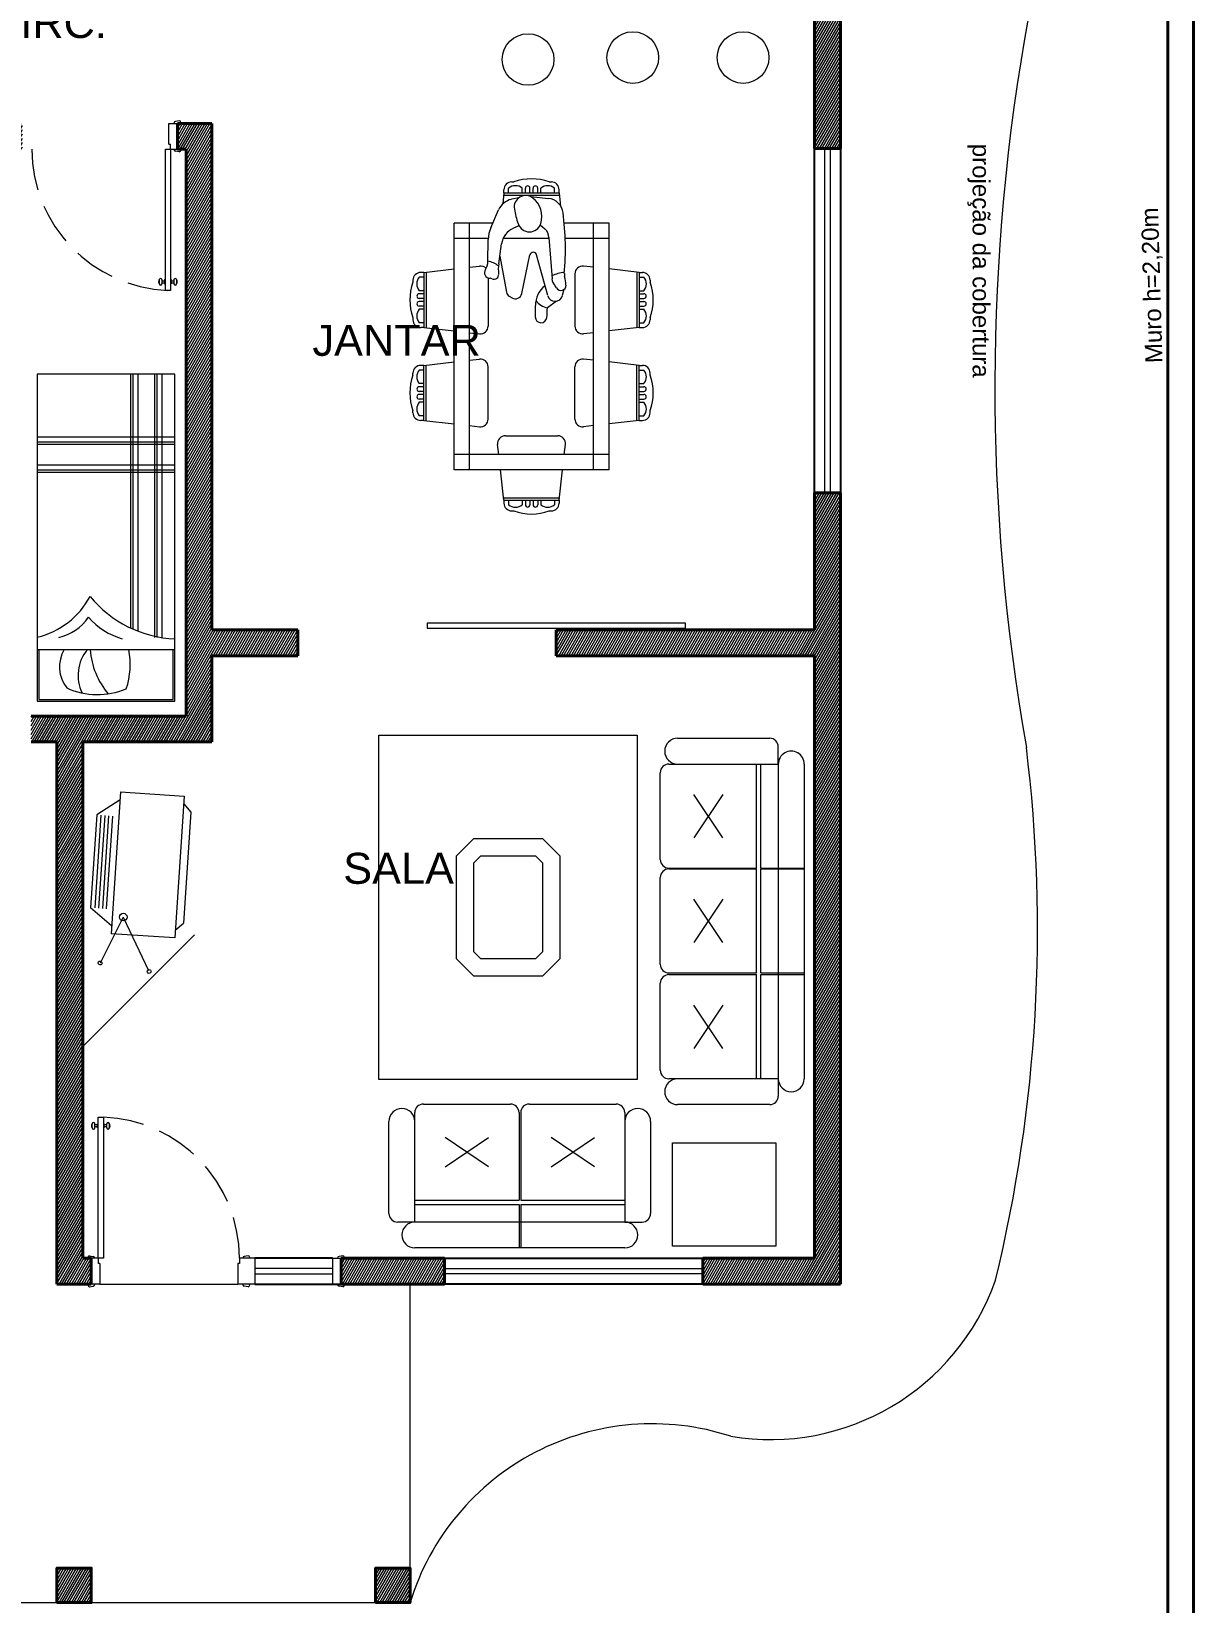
# Model space of a CAD drawing. Header units: millimetres. Extents: x 319 to 362.3, y 126.1 to 165.6.
# Drawn here: x 324.57 to 331.32, y 136.08 to 145.21 of the extents above; entities that cross this region are included whole.
import ezdxf

# ---------------------------------------------------------------- set-up
doc = ezdxf.new("R2010")
doc.units = ezdxf.units.MM
doc.header["$LTSCALE"] = 0.02
doc.header["$MEASUREMENT"] = 0
doc.linetypes.add('ACAD_ISO02W100', pattern=[15, 12, -3])
for name, color, linetype, lineweight in [('ELETRODOMESTICOS', 32, 'Continuous', 15), ('Esquadrias', 20, 'Continuous', 15), ('HUMANO', 31, 'Continuous', 13), ('MÓVEIS', 32, 'Continuous', 15), ('NIVEL', 7, 'Continuous', 15), ('Paredes', 4, 'Continuous', 40), ('Peitoril', 2, 'Continuous', 25), ('Portas', 3, 'Continuous', 13), ('Preenchimento', 7, 'Continuous', 20), ('TEXTO', 20, 'Continuous', 20)]:
    doc.layers.add(name, color=color, linetype=linetype, lineweight=lineweight)
doc.styles.add('ROMANS', font='arial.ttf', dxfattribs={"height": 0.08})
pattern_1 = [(60, (-0.413854, -6.591824), (-0.01082531755, 0.00625), [])]

# ---------------------------------------------------------------- blocks, each defined once
blk = doc.blocks.new('Hsentado')
at = {"layer": 'HUMANO'}
for p, q in [((-0.004, 0.216), (-0.236, 0.173)), ((-0.052, 0.223), (0.076, 0.206)), ((-0.039, 0.293), (0.105, 0.291)), ((0.18, 0.275), (0.295, 0.224)), ((-0.262, 0.155), (-0.272, 0.137)), ((0.193, 0.093), (0.178, 0.127)), ((0.374, 0.091), (0.364, 0.141)), ((-0.245, 0.074), (0.005, 0.022)), ((0.381, 0.017), (0.369, -0.097)), ((-0.396, -0.013), (-0.322, -0.013)), ((-0.294, -0.149), (-0.336, -0.091)), ((-0.258, -0.093), (0.006, -0.021)), ((0.117, -0.101), (-0.15, -0.121)), ((0.2, -0.045), (0.174, -0.074)), ((-0.219, -0.197), (-0.257, -0.187))]:
    blk.add_line(p, q, dxfattribs=at)
for centre, radius, start, end in [((-0.11, 0.28), 0.0358, 54.6796, 181.5275), ((-0.037, 0.382), 0.0892, 234.6796, 269.3282), ((-0.122, 0.253), 0.0297, 153.6513, 276.933), ((-0.173, 0.278), 0.0271, 333.6514, 1.5275), ((-0.087, -0.033), 0.259, 82.187, 96.933), ((-0.177, 0.314), 0.142, 321.1992, 351.5452), ((0.058, 0.076), 0.13, 23.041, 82.187), ((0.103, 0.099), 0.192, 66.3214, 89.3282), ((0.248, 0.116), 0.118, 12.418, 66.3214), ((-0.236, 0.116), 0.0422, 149.0846, 258.0295), ((-0.229, 0.136), 0.0374, 100.6656, 149.0846), ((0.441, -0.645), 0.78, 100.3698, 107.462), ((0.314, 0.049), 0.0742, 321.6066, 100.3698), ((0, 0), 0.0221, 285.2198, 78.0295), ((0.23, 0.025), 0.0768, 107.462, 252.5295), ((0.253, 0.097), 0.152, 252.5295, 321.6066), ((-0.396, -0.05), 0.0373, 89.7423, 265.904), ((-0.209, 2.563), 2.657, 265.904, 267.2566), ((-0.213, -0.116), 0.126, 127.6401, 168.4577), ((-0.323, -0.177), 0.164, 38.1787, 89.7423), ((-0.246, -0.14), 0.0487, 105.2198, 255.9617), ((0.11, -0.015), 0.0862, 274.1728, 317.4697), ((0.263, -0.086), 0.107, 277.4184, 354.1692), ((-0.192, -0.179), 0.0324, 117.2159, 273.481), ((-0.233, -0.1), 0.0564, 297.216, 314.0771), ((-0.145, -0.19), 0.0699, 94.1728, 134.0771), ((-0.206, 0.049), 0.26, 273.481, 285.8265), ((-0.12, -0.256), 0.0562, 84.9332, 105.8265), ((-0.3, -0.211), 0.192, 3.1218, 28.3936), ((0.044, 1.594), 1.801, 264.9332, 277.4184)]:
    blk.add_arc(centre, radius, start, end, dxfattribs=at)
blk = doc.blocks.new('A$C60A952A0')
at = {"layer": 'ELETRODOMESTICOS'}
for p, q in [((0.2107, 0.2344), (0.0273, 0.312)), ((0.1735, 0.2772), (0.2385, 0.3628)), ((0.5985, 0.3628), (0.2385, 0.3628)), ((0.5985, 0.3472), (0.2385, 0.3472)), ((0.5985, 0.3322), (0.2385, 0.3322)), ((0.5985, 0.3172), (0.2385, 0.3172)), ((0.6635, 0.2772), (0.5985, 0.3628)), ((0.1435, 0.03), (0.1435, 0.2772)), ((0.6935, 0.2772), (0.1435, 0.2772)), ((0.5985, 0.3022), (0.2385, 0.3022)), ((0.6935, 0.2772), (0.6935, 0.03)), ((0.2107, 0.2344), (0.0108, 0.1225)), ((0.6935, 0.03), (0.1435, 0.03)), ((0.1735, 0.03), (0.2035, 0)), ((0.6635, 0.03), (0.6335, 0)), ((0.6335, 0), (0.2035, 0))]:
    blk.add_line(p, q, dxfattribs=at)
for points in [[(0.0348, 0.312, -1), (0.0198, 0.312, -1)], [(0.015, 0.1203, -1), (0, 0.1203, -1)]]:
    blk.add_lwpolyline(points, format="xyb", close=True, dxfattribs=at)
blk.add_circle((0.2107, 0.2344), 0.0149, dxfattribs=at)

msp = doc.modelspace()

# ---------------------------------------------------------------- hatches: boundary and pattern name
at = {"layer": 'Preenchimento', "ltscale": 0.3}
h = msp.add_hatch(dxfattribs=at)
h.set_pattern_fill('LINE', color=256, scale=0.1, angle=60, style=0)
h.set_pattern_definition(pattern_1)
h.paths.add_polyline_path([(320.24539, 149.22913), (320.24539, 149.37913), (319.32039, 149.37913), (319.32039, 147.44436), (319.52039, 147.44436), (319.52039, 149.22913)])
h.paths.add_polyline_path([(322.57039, 149.22913), (322.57039, 148.01345), (322.72039, 148.01345), (322.72039, 149.22913), (322.97039, 149.22913), (322.97039, 149.37913), (321.74539, 149.37913), (321.74539, 149.22913)])
h.paths.add_polyline_path([(324.02039, 149.22913), (324.02039, 146.82464), (323.5898, 146.39405), (322.72039, 147.26345), (322.72039, 147.31345), (322.57039, 147.31345), (322.57039, 147.20131), (323.48373, 146.28798), (323.44837, 146.25262), (323.55444, 146.14656), (323.5898, 146.18191), (323.62515, 146.14656), (323.73122, 146.25262), (323.69586, 146.28798), (324.17039, 146.76251), (324.17039, 148.07229), (324.42039, 148.07229), (324.42039, 148.22229), (324.17039, 148.22229), (324.17039, 149.37913), (323.77039, 149.37913), (323.77039, 149.22913)])
h.paths.add_polyline_path([(326.22039, 145.57229), (326.22039, 145.72229), (325.62039, 145.72229), (325.62039, 149.24913), (325.47039, 149.24913), (325.47039, 148.22229), (325.22039, 148.22229), (325.22039, 148.07229), (325.47039, 148.07229), (325.47039, 145.72229), (324.26155, 145.72229), (324.22619, 145.75765), (324.12013, 145.65158), (324.19941, 145.57229)])
h.paths.add_polyline_path([(325.47039, 150.37913), (325.47039, 150.14913), (325.62039, 150.14913), (325.62039, 150.22913), (326.37039, 150.22913), (326.37039, 150.37913)])
h.paths.add_polyline_path([(329.12039, 150.22913), (329.12039, 144.52571), (329.27039, 144.52571), (329.27039, 150.37913), (328.37039, 150.37913), (328.37039, 150.22913)])
h = msp.add_hatch(dxfattribs=at)
h.set_pattern_fill('LINE', color=256, scale=0.1, angle=60, style=0)
h.set_pattern_definition(pattern_1)
h.paths.add_polyline_path([(319.52039, 147.44436), (319.32039, 147.44436), (319.32039, 136.07913), (319.52039, 136.07913), (319.52039, 141.07913), (320.17039, 141.07913), (320.17039, 141.22913), (319.52039, 141.22913), (319.52039, 145.07913), (322.02039, 145.07913), (322.02039, 144.49913), (322.12039, 144.49913), (322.12039, 145.07913), (322.48701, 145.07913), (322.68122, 145.27333), (322.71657, 145.23798), (322.82264, 145.34405), (322.78728, 145.3794), (322.91804, 145.51016), (322.81198, 145.61623), (322.77662, 145.58087), (322.54836, 145.80913), (322.44836, 145.80913), (322.44836, 145.22913), (319.52039, 145.22913)])
h.paths.add_polyline_path([(323.07039, 141.22913), (322.47039, 141.22913), (322.47039, 142.61592), (322.61182, 142.75734), (322.58789, 142.78127, -0.1040531), (322.32039, 142.78997), (322.32039, 141.22913), (321.67039, 141.22913), (321.67039, 141.07913), (323.07039, 141.07913)])
h.paths.add_polyline_path([(322.47039, 143.43617), (322.92472, 143.8905, 0.0584424), (322.80396, 143.98187), (322.32039, 143.4983), (322.32039, 142.78997, 0.1040531), (322.58789, 142.78127), (322.47039, 142.89877)])
h.paths.add_polyline_path([(323.55652, 144.52229), (324.09392, 144.52229), (324.23534, 144.38087), (324.37677, 144.52229), (324.52039, 144.52229), (324.52039, 144.67229), (323.49439, 144.67229), (323.45903, 144.70765), (323.35297, 144.60158), (323.38832, 144.56623), (322.80396, 143.98187, -0.0584424), (322.92472, 143.8905)])
h.paths.add_polyline_path([(325.62039, 141.57913), (326.12039, 141.57913), (326.12039, 141.72913), (325.62039, 141.72913), (325.62039, 144.67229), (325.42039, 144.67229), (325.42039, 144.52229), (325.47039, 144.52229), (325.47039, 141.22913), (324.57039, 141.22913), (324.57039, 141.07913), (324.72039, 141.07913), (324.72039, 140.92913), (324.87039, 140.92913), (324.87039, 141.07913), (325.62039, 141.07913)])
h.paths.add_polyline_path([(320.82202, 143.14486), (321.89061, 143.14486), (321.89061, 143.30219), (320.82202, 143.30219)], flags=25)
h = msp.add_hatch(dxfattribs=at)
h.set_pattern_fill('LINE', color=256, scale=0.1, angle=60, style=0)
h.set_pattern_definition(pattern_1)
h.paths.add_polyline_path([(324.87039, 140.42913), (324.72039, 140.42913), (324.72039, 137.92913), (324.92039, 137.92913), (324.92039, 138.07913), (324.87039, 138.07913)])
h.paths.add_polyline_path([(326.37041, 138.07913), (326.37041, 137.92913), (326.37141, 137.92913), (326.97039, 137.92913), (326.97039, 138.07913)])
h.paths.add_polyline_path([(328.47039, 138.07913), (328.47039, 137.92913), (329.27039, 137.92913), (329.27039, 142.52571), (329.12039, 142.52571), (329.12039, 141.72913), (327.62039, 141.72913), (327.62039, 141.57913), (329.12039, 141.57913), (329.12039, 138.07913)])
h.paths.add_polyline_path([(326.57141, 136.07913), (326.77141, 136.07913), (326.77141, 136.27913), (326.57141, 136.27913)])
h.paths.add_polyline_path([(324.92039, 136.07913), (324.92039, 136.27913), (324.72039, 136.27913), (324.72039, 136.07913)])
h = msp.add_hatch(dxfattribs=at)
h.set_pattern_fill('LINE', color=256, scale=0.1, angle=60, style=0)
h.set_pattern_definition(pattern_1)
h.paths.add_polyline_path([(324.72039, 140.42913), (324.87039, 140.42913), (324.87039, 140.92913), (324.72039, 140.92913)])

# ---------------------------------------------------------------- linework, layer by layer
at = {"layer": 'Esquadrias'}
for p, q in [((329.18039, 142.52571), (329.18039, 144.52571)), ((329.21039, 144.52571), (329.21039, 142.52571)), ((326.32141, 138.01913), (325.87039, 138.01913)), ((326.97039, 138.01913), (328.47039, 138.01913)), ((325.87039, 137.98913), (326.32141, 137.98913)), ((328.47039, 137.98913), (326.97039, 137.98913))]:
    msp.add_line(p, q, dxfattribs=at)
at = {"layer": 'MÓVEIS'}
for p, q in [((327.36155, 144.33188), (327.37408, 144.33188)), ((327.57914, 144.33188), (327.59168, 144.33188)), ((327.31655, 144.26888), (327.30916, 144.20384)), ((327.31449, 144.25538), (327.63873, 144.25538)), ((327.31655, 144.26888), (327.31655, 144.28688)), ((327.31655, 144.26888), (327.63668, 144.26888)), ((327.34355, 144.26888), (327.34355, 144.29588)), ((327.42261, 144.26888), (327.42261, 144.29588)), ((327.44061, 144.26888), (327.44061, 144.29588)), ((327.46761, 144.26888), (327.46761, 144.29588)), ((327.48561, 144.26888), (327.48561, 144.29588)), ((327.51261, 144.26888), (327.51261, 144.29588)), ((327.53061, 144.26888), (327.53061, 144.29588)), ((327.60968, 144.26888), (327.60968, 144.29588)), ((327.63668, 144.26888), (327.63668, 144.28688)), ((327.63668, 144.26888), (327.64542, 144.19188)), ((327.02661, 142.65932), (327.02661, 144.09338)), ((327.25175, 144.09338), (327.02661, 144.09338)), ((327.11661, 142.65932), (327.11661, 144.09338)), ((327.92661, 144.09338), (327.66618, 144.09338)), ((327.83661, 142.65932), (327.83661, 144.09338)), ((327.92661, 142.65932), (327.92661, 144.09338)), ((327.22521, 144.00338), (327.02661, 144.00338)), ((327.57852, 144.00338), (327.31098, 144.00338)), ((327.92661, 144.00338), (327.67201, 144.00338)), ((326.78811, 143.76142), (326.78811, 143.74888)), ((326.85111, 143.77942), (326.82411, 143.77942)), ((326.85111, 143.80642), (326.83311, 143.80642)), ((326.85111, 143.80642), (327.02661, 143.82636)), ((326.85111, 143.80642), (326.85111, 143.48629)), ((326.86461, 143.80847), (326.86461, 143.48423)), ((327.11661, 143.83658), (327.17453, 143.84316)), ((327.22461, 143.77438), (327.22461, 143.49425)), ((327.72861, 143.79845), (327.72861, 143.49425)), ((327.83661, 143.83658), (327.77869, 143.84316)), ((328.10211, 143.80642), (327.92661, 143.82636)), ((328.08861, 143.80847), (328.08861, 143.48423)), ((328.10211, 143.80642), (328.10211, 143.48629)), ((328.10211, 143.80642), (328.12011, 143.80642)), ((328.10211, 143.77942), (328.12911, 143.77942)), ((328.16511, 143.76142), (328.16511, 143.74888)), ((326.85111, 143.70035), (326.82411, 143.70035)), ((326.85111, 143.68235), (326.82411, 143.68235)), ((328.10211, 143.70035), (328.12911, 143.70035)), ((328.10211, 143.68235), (328.12911, 143.68235)), ((326.85111, 143.65535), (326.82411, 143.65535)), ((326.85111, 143.63735), (326.82411, 143.63735)), ((326.85111, 143.61035), (326.82411, 143.61035)), ((326.85111, 143.59235), (326.82411, 143.59235)), ((328.10211, 143.65535), (328.12911, 143.65535)), ((328.10211, 143.63735), (328.12911, 143.63735)), ((328.10211, 143.61035), (328.12911, 143.61035)), ((328.10211, 143.59235), (328.12911, 143.59235)), ((326.78811, 143.54382), (326.78811, 143.53129)), ((326.85111, 143.51329), (326.82411, 143.51329)), ((326.85111, 143.48629), (326.83311, 143.48629)), ((326.85111, 143.48629), (327.02661, 143.46635)), ((328.10211, 143.48629), (327.92661, 143.46635)), ((328.10211, 143.51329), (328.12911, 143.51329)), ((328.10211, 143.48629), (328.12011, 143.48629)), ((328.16511, 143.54382), (328.16511, 143.53129)), ((327.11661, 143.45612), (327.17453, 143.44954)), ((327.83661, 143.45612), (327.77869, 143.44954)), ((327.11661, 143.29658), (327.17453, 143.30316)), ((327.83661, 143.29658), (327.77869, 143.30316)), ((325.40629, 143.21485), (324.60629, 143.21485)), ((324.60629, 143.21485), (324.60629, 141.31485)), ((325.14998, 141.7398), (325.14998, 143.21485)), ((325.16396, 141.73348), (325.16396, 143.21485)), ((325.19192, 141.72195), (325.19192, 143.21485)), ((325.28985, 141.68473), (325.28985, 143.21485)), ((325.30383, 141.68473), (325.30383, 143.21485)), ((325.33179, 141.68473), (325.33179, 143.21485)), ((325.40629, 141.31485), (325.40629, 143.21485)), ((326.78811, 143.20888), (326.78811, 143.22142)), ((326.85111, 143.23942), (326.82411, 143.23942)), ((326.85111, 143.26642), (326.83311, 143.26642)), ((326.85111, 143.26642), (327.02661, 143.28636)), ((326.85111, 142.94629), (326.85111, 143.26642)), ((326.86461, 142.94423), (326.86461, 143.26847)), ((327.22461, 142.95425), (327.22461, 143.25845)), ((327.72861, 142.95425), (327.72861, 143.25845)), ((328.10211, 143.26642), (327.92661, 143.28636)), ((328.08861, 142.94423), (328.08861, 143.26847)), ((328.10211, 142.94629), (328.10211, 143.26642)), ((328.10211, 143.26642), (328.12011, 143.26642)), ((328.10211, 143.23942), (328.12911, 143.23942)), ((328.16511, 143.20888), (328.16511, 143.22142)), ((326.85111, 143.16035), (326.82411, 143.16035)), ((326.85111, 143.14235), (326.82411, 143.14235)), ((326.85111, 143.11535), (326.82411, 143.11535)), ((328.10211, 143.16035), (328.12911, 143.16035)), ((328.10211, 143.14235), (328.12911, 143.14235)), ((328.10211, 143.11535), (328.12911, 143.11535)), ((326.85111, 143.09735), (326.82411, 143.09735)), ((326.85111, 143.07035), (326.82411, 143.07035)), ((326.85111, 143.05235), (326.82411, 143.05235)), ((328.10211, 143.09735), (328.12911, 143.09735)), ((328.10211, 143.07035), (328.12911, 143.07035)), ((328.10211, 143.05235), (328.12911, 143.05235)), ((326.78811, 142.99129), (326.78811, 143.00382)), ((326.85111, 142.97329), (326.82411, 142.97329)), ((326.85111, 142.94629), (326.83311, 142.94629)), ((326.85111, 142.94629), (327.02661, 142.92635)), ((328.10211, 142.94629), (327.92661, 142.92635)), ((328.10211, 142.97329), (328.12911, 142.97329)), ((328.10211, 142.94629), (328.12011, 142.94629)), ((328.16511, 142.99129), (328.16511, 143.00382)), ((325.40629, 142.84917), (324.60629, 142.84917)), ((327.11661, 142.91612), (327.17453, 142.90954)), ((327.32451, 142.85732), (327.62871, 142.85732)), ((327.83661, 142.91612), (327.77869, 142.90954)), ((325.40629, 142.82121), (324.60629, 142.82121)), ((325.40629, 142.80723), (324.60629, 142.80723)), ((327.28638, 142.74932), (327.2798, 142.80724)), ((327.66684, 142.74932), (327.67342, 142.80724)), ((325.40629, 142.68607), (324.60629, 142.68607)), ((327.92661, 142.74932), (327.02661, 142.74932)), ((327.92661, 142.65932), (327.02661, 142.65932)), ((327.31655, 142.48382), (327.29661, 142.65932)), ((327.63668, 142.48382), (327.65662, 142.65932)), ((325.40629, 142.65811), (324.60629, 142.65811)), ((325.40629, 142.64413), (324.60629, 142.64413)), ((327.31449, 142.49732), (327.63873, 142.49732)), ((327.31655, 142.48382), (327.63668, 142.48382)), ((327.31655, 142.48382), (327.31655, 142.46582)), ((327.34355, 142.48382), (327.34355, 142.45682)), ((327.42261, 142.48382), (327.42261, 142.45682)), ((327.44061, 142.48382), (327.44061, 142.45682)), ((327.46761, 142.48382), (327.46761, 142.45682)), ((327.48561, 142.48382), (327.48561, 142.45682)), ((327.51261, 142.48382), (327.51261, 142.45682)), ((327.53061, 142.48382), (327.53061, 142.45682)), ((327.60968, 142.48382), (327.60968, 142.45682)), ((327.63668, 142.48382), (327.63668, 142.46582)), ((327.36155, 142.42082), (327.37408, 142.42082)), ((327.57914, 142.42082), (327.59168, 142.42082)), ((324.60629, 141.61485), (325.40629, 141.61485)), ((324.61629, 141.61485), (324.61629, 141.32485)), ((325.39629, 141.32485), (325.39629, 141.61485)), ((324.60629, 141.31485), (325.40629, 141.31485)), ((324.61629, 141.32485), (325.39629, 141.32485)), ((328.32488, 141.10026), (328.85949, 141.10026)), ((328.90949, 140.95026), (328.90949, 141.05026)), ((328.27369, 140.95026), (328.90949, 140.95026)), ((328.78249, 140.34606), (328.78249, 140.95026)), ((328.80789, 140.34606), (328.80789, 140.95026)), ((328.90949, 140.95025), (328.90949, 139.12186)), ((329.05949, 140.95025), (329.05949, 139.12186)), ((328.22369, 140.39606), (328.22369, 140.90026)), ((328.58805, 140.52247), (328.41812, 140.77384)), ((328.58805, 140.77384), (328.41812, 140.52247)), ((328.22369, 139.78686), (328.22369, 140.29106)), ((328.27369, 140.34606), (328.78249, 140.34606)), ((328.27369, 140.34106), (328.78249, 140.34106)), ((328.78249, 139.73686), (328.78249, 140.34106)), ((328.80789, 140.34606), (329.05949, 140.34606)), ((328.80789, 140.34106), (329.05949, 140.34106)), ((328.80789, 139.73686), (328.80789, 140.34106)), ((328.58805, 139.91327), (328.41812, 140.16464)), ((328.58805, 140.16464), (328.41812, 139.91327)), ((325.52039, 139.95869), (324.87039, 139.30869)), ((328.22369, 139.17186), (328.22369, 139.67686)), ((328.27369, 139.73686), (328.78249, 139.73686)), ((328.27369, 139.72686), (328.78249, 139.72686)), ((328.78249, 139.12186), (328.78249, 139.72686)), ((328.80789, 139.73686), (329.05949, 139.73686)), ((328.80789, 139.72686), (329.05949, 139.72686)), ((328.80789, 139.12186), (328.80789, 139.72686)), ((328.58805, 139.55004), (328.41812, 139.29867)), ((328.58805, 139.29867), (328.41812, 139.55004)), ((328.90949, 139.12186), (328.27369, 139.12186)), ((328.90949, 139.12186), (328.90949, 139.02186)), ((326.79877, 138.28969), (326.79877, 138.92549)), ((326.84877, 138.97549), (327.35377, 138.97549)), ((327.40377, 138.92549), (327.40377, 138.41669)), ((327.41377, 138.92549), (327.41377, 138.41669)), ((327.46377, 138.97549), (327.96797, 138.97549)), ((328.01797, 138.92549), (328.01797, 138.28969)), ((328.85949, 138.97186), (328.32488, 138.97186)), ((326.64877, 138.33969), (326.64877, 138.8743)), ((328.16797, 138.8743), (328.16797, 138.33969)), ((327.22695, 138.61113), (326.97558, 138.78106)), ((326.97558, 138.61113), (327.22695, 138.78106)), ((327.59018, 138.61113), (327.84155, 138.78106)), ((327.84155, 138.61113), (327.59018, 138.78106)), ((326.79877, 138.41669), (327.40377, 138.41669)), ((326.79877, 138.39129), (327.40377, 138.39129)), ((327.40377, 138.39129), (327.40377, 138.13969)), ((327.41377, 138.41669), (328.01797, 138.41669)), ((327.41377, 138.39129), (327.41377, 138.13969)), ((327.41377, 138.39129), (328.01797, 138.39129)), ((326.79877, 138.28969), (326.69877, 138.28969)), ((328.01797, 138.28969), (326.79877, 138.28969)), ((328.01797, 138.28969), (328.11797, 138.28969)), ((328.01797, 138.13969), (326.79877, 138.13969))]:
    msp.add_line(p, q, dxfattribs=at)
for points in [[(326.59065, 141.11812), (328.09065, 141.11812), (328.09065, 139.11812), (326.59065, 139.11812)], [(327.14065, 140.51812), (327.54065, 140.51812), (327.64065, 140.41812), (327.64065, 139.81812), (327.54065, 139.71812), (327.14065, 139.71812), (327.04065, 139.81812), (327.04065, 140.41812)], [(327.18207, 140.41812), (327.49923, 140.41812), (327.54065, 140.3767), (327.54065, 139.85955), (327.49923, 139.81812), (327.18207, 139.81812), (327.14065, 139.85955), (327.14065, 140.3767)], [(328.89594, 138.74993), (328.89594, 138.14993), (328.29594, 138.14993), (328.29594, 138.74993)]]:
    msp.add_lwpolyline(points, close=True, dxfattribs=at)
for centre in [(327.45646, 145.04325), (328.06468, 145.05467), (328.70513, 145.05467)]:
    msp.add_circle(centre, 0.15, dxfattribs=at)
for centre, radius, start, end in [((327.36155, 144.28688), 0.045, 90, 180), ((327.38308, 144.24775), 0.06229, 50.602804, 129.397196), ((327.47661, 144.04886), 0.30103, 70.085939, 109.914061), ((327.45411, 144.29588), 0.0135, 360, 180), ((327.49911, 144.29588), 0.0135, 0, 180), ((327.57014, 144.24775), 0.06229, 50.602804, 129.397196), ((327.59168, 144.28688), 0.045, 0, 90), ((326.83311, 143.76142), 0.045, 90, 180), ((326.87224, 143.73988), 0.06229, 140.602804, 219.397196), ((327.17961, 143.79845), 0.045, 43.096326, 96.481784), ((327.77361, 143.79845), 0.045, 83.518216, 180), ((328.12011, 143.76142), 0.045, 0, 90), ((328.08098, 143.73988), 0.06229, 320.602804, 39.397196), ((327.07114, 143.64635), 0.30103, 160.085939, 199.914061), ((326.82411, 143.66885), 0.0135, 90, 270), ((328.12911, 143.66885), 0.0135, 270, 90), ((327.88208, 143.64635), 0.30103, 340.085939, 19.914061), ((326.87224, 143.55282), 0.06229, 140.602804, 219.397196), ((326.82411, 143.62385), 0.0135, 90, 270), ((328.12911, 143.62385), 0.0135, 270, 90), ((328.08098, 143.55282), 0.06229, 320.602804, 39.397196), ((326.83311, 143.53129), 0.045, 180, 270), ((327.17961, 143.49425), 0.045, 263.518216, 0), ((327.77361, 143.49425), 0.045, 180, 276.481784), ((328.12011, 143.53129), 0.045, 270, 0), ((327.17961, 143.25845), 0.045, 360, 96.481784), ((327.77361, 143.25845), 0.045, 83.518216, 180), ((327.07114, 143.10635), 0.30103, 160.085939, 199.914061), ((326.83311, 143.22142), 0.045, 90, 180), ((326.87224, 143.19988), 0.06229, 140.602804, 219.397196), ((328.12011, 143.22142), 0.045, 0, 90), ((328.08098, 143.19988), 0.06229, 320.602804, 39.397196), ((327.88208, 143.10635), 0.30103, 340.085939, 19.914061), ((326.82411, 143.12885), 0.0135, 90, 270), ((328.12911, 143.12885), 0.0135, 270, 90), ((326.87224, 143.01282), 0.06229, 140.602804, 219.397196), ((326.82411, 143.08385), 0.0135, 90, 270), ((328.12911, 143.08385), 0.0135, 270, 90), ((328.08098, 143.01282), 0.06229, 320.602804, 39.397196), ((326.83311, 142.99129), 0.045, 180, 270), ((327.17961, 142.95425), 0.045, 263.518216, 360), ((327.77361, 142.95425), 0.045, 180, 276.481784), ((328.12011, 142.99129), 0.045, 270, 0), ((327.32451, 142.81232), 0.045, 90, 186.481784), ((327.62871, 142.81232), 0.045, 353.518216, 90), ((327.36155, 142.46582), 0.045, 180, 270), ((327.38308, 142.50495), 0.06229, 230.602804, 309.397196), ((327.47661, 142.70385), 0.30103, 250.085939, 289.914061), ((327.45411, 142.45682), 0.0135, 180, 0), ((327.49911, 142.45682), 0.0135, 180, 0), ((327.57014, 142.50495), 0.06229, 230.602804, 309.397196), ((327.59168, 142.46582), 0.045, 270, 0), ((324.49976, 142.1429), 0.46755, 283.171155, 332.155674), ((325.43317, 142.34701), 0.66999, 219.092892, 267.700841), ((324.67493, 141.95599), 0.27531, 281.784664, 326.282493), ((325.22427, 142.08594), 0.4273, 221.435619, 253.085462), ((324.93443, 141.51467), 0.19864, 149.712671, 217.977187), ((325.08113, 141.46496), 0.23738, 140.844576, 205.414626), ((325.36137, 141.64729), 0.44851, 184.147215, 220.116448), ((324.70453, 141.53), 0.44227, 341.239436, 11.06135), ((324.95589, 141.78238), 0.42866, 245.460033, 292.988483), ((328.32488, 141.02526), 0.075, 90, 270), ((328.85949, 141.05026), 0.05, 0, 90), ((328.98449, 140.95026), 0.075, 359.996601, 180.003398), ((328.27369, 140.90026), 0.05, 90, 180), ((328.27369, 140.90026), 0.05, 90, 180), ((328.27369, 140.39606), 0.05, 180, 270), ((328.27369, 140.29106), 0.05, 90, 180), ((328.27369, 139.78686), 0.05, 180, 270), ((328.27369, 139.67686), 0.05, 90, 180), ((328.27369, 139.17186), 0.05, 180, 270), ((328.32488, 139.04686), 0.075, 90, 270), ((328.98449, 139.12186), 0.075, 180, 0), ((328.85949, 139.02186), 0.05, 270, 0), ((326.72377, 138.8743), 0.075, 0, 180), ((326.84877, 138.92549), 0.05, 90, 180), ((327.35377, 138.92549), 0.05, 0, 90), ((327.46377, 138.92549), 0.05, 90, 180), ((327.96797, 138.92549), 0.05, 0, 90), ((327.96797, 138.92549), 0.05, 0, 90), ((328.09297, 138.8743), 0.075, 0, 180), ((326.69877, 138.33969), 0.05, 180, 270), ((326.79877, 138.21469), 0.075, 90, 270), ((328.01797, 138.21469), 0.075, 270, 90), ((328.11797, 138.33969), 0.05, 270, 0)]:
    msp.add_arc(centre, radius, start, end, dxfattribs=at)
at = {"layer": 'NIVEL'}
msp.add_line((324.97039, 137.92913), (325.77039, 137.92913), dxfattribs=at)
at = {"layer": 'NIVEL', "ltscale": 0.02}
for p, q in [((326.77141, 136.27913), (326.77141, 137.92913)), ((319.52039, 136.07913), (326.77039, 136.07913))]:
    msp.add_line(p, q, dxfattribs=at)
at = {"layer": 'NIVEL', "ltscale": 0.3}
for centre, radius, start, end in [((342.1831, 143.1357), 12.01645, 169.658901, 190.009586), ((321.77723, 139.98974), 8.63728, 346.354931, 7.031579), ((328.86185, 138.4141), 1.388, 260.538746, 340.560214), ((328.17671, 135.6478), 1.47001, 71.888371, 162.937047)]:
    msp.add_arc(centre, radius, start, end, dxfattribs=at)
at = {"layer": 'Paredes'}
for p, q in [((331.32039, 131.07913), (331.32039, 156.07913)), ((331.17039, 131.07913), (331.17039, 155.92913)), ((329.27039, 150.37913), (329.27039, 144.52571)), ((329.12039, 150.22913), (329.12039, 144.52571)), ((325.42039, 144.52229), (325.42039, 144.67229)), ((325.42039, 144.67229), (325.44039, 144.67229)), ((325.42039, 144.67229), (325.62039, 144.67229)), ((325.62039, 144.67229), (325.62039, 141.72913)), ((325.42039, 144.52229), (325.47039, 144.52229)), ((325.47039, 144.52229), (325.47039, 141.22913)), ((329.12039, 144.52571), (329.27039, 144.52571)), ((329.12039, 142.52571), (329.27039, 142.52571)), ((329.12039, 142.52571), (329.12039, 141.72913)), ((329.27039, 142.52571), (329.27039, 137.92913)), ((325.62039, 141.72913), (326.12039, 141.72913)), ((326.12039, 141.72913), (326.12039, 141.57913)), ((327.62039, 141.72913), (329.12039, 141.72913)), ((327.62039, 141.72913), (327.62039, 141.57913)), ((325.62039, 141.57913), (326.12039, 141.57913)), ((325.62039, 141.57913), (325.62039, 141.07913)), ((327.62039, 141.57913), (329.12039, 141.57913)), ((329.12039, 141.57913), (329.12039, 138.07913)), ((324.57039, 141.22913), (325.47039, 141.22913)), ((324.57039, 141.07913), (324.72039, 141.07913)), ((324.72039, 141.07913), (324.72039, 137.92913)), ((324.87039, 141.07913), (324.87039, 138.07913)), ((324.87039, 141.07913), (325.62039, 141.07913)), ((324.87039, 138.07913), (324.92039, 138.07913)), ((324.92039, 138.07913), (324.92039, 137.92913)), ((326.37041, 138.07913), (326.37041, 137.92913)), ((326.37141, 138.07913), (326.97039, 138.07913)), ((326.97039, 137.92913), (326.97039, 138.07913)), ((328.47039, 138.07913), (329.12039, 138.07913)), ((328.47039, 137.92913), (328.47039, 138.07913)), ((324.72039, 137.92913), (324.92039, 137.92913)), ((326.37141, 137.92913), (326.97039, 137.92913)), ((328.47039, 137.92913), (329.27039, 137.92913))]:
    msp.add_line(p, q, dxfattribs=at)
for points in [[(324.72039, 136.07913), (324.92039, 136.07913), (324.92039, 136.27913), (324.72039, 136.27913)], [(326.57141, 136.07913), (326.77141, 136.07913), (326.77141, 136.27913), (326.57141, 136.27913)]]:
    msp.add_lwpolyline(points, close=True, dxfattribs=at)
at = {"layer": 'Peitoril'}
for p, q in [((329.12039, 142.52571), (329.12039, 144.52571)), ((329.27039, 144.52571), (329.27039, 142.52571)), ((326.32141, 138.07913), (325.87039, 138.07913)), ((326.97039, 138.07913), (328.47039, 138.07913)), ((325.87039, 137.92913), (326.37141, 137.92913)), ((328.47039, 137.92913), (326.97039, 137.92913))]:
    msp.add_line(p, q, dxfattribs=at)
at = {"layer": 'Portas'}
for p, q in [((325.37039, 144.55229), (325.37039, 144.67229)), ((325.37039, 144.67229), (325.42039, 144.67229)), ((325.40039, 144.67229), (325.40039, 144.67382)), ((325.43039, 144.68729), (325.40875, 144.68369)), ((325.44039, 144.67729), (325.44039, 144.67229)), ((325.37039, 144.55229), (325.38039, 144.55229)), ((325.38039, 144.52229), (325.38039, 144.55229)), ((325.38039, 144.52229), (325.42039, 144.52229)), ((325.40039, 144.52229), (325.40039, 144.52076)), ((325.43039, 144.50729), (325.40875, 144.5109)), ((325.44039, 144.51729), (325.44039, 144.52229)), ((325.31539, 143.76429), (325.31539, 143.74029)), ((325.33039, 143.76429), (325.33039, 143.74029)), ((325.33039, 143.75829), (325.34639, 143.75829)), ((325.34639, 143.76429), (325.35039, 143.76429)), ((325.34639, 143.76429), (325.34639, 143.74029)), ((325.38039, 143.76429), (325.38439, 143.76429)), ((325.38439, 143.76429), (325.38439, 143.74029)), ((325.38439, 143.75829), (325.40039, 143.75829)), ((325.40039, 143.76429), (325.40039, 143.74029)), ((325.41539, 143.76429), (325.41539, 143.74029)), ((325.33039, 143.74629), (325.34639, 143.74629)), ((325.34639, 143.74029), (325.35039, 143.74029)), ((325.38039, 143.74029), (325.38439, 143.74029)), ((325.38439, 143.74629), (325.40039, 143.74629)), ((324.92539, 138.83713), (324.92539, 138.86113)), ((324.94039, 138.83713), (324.94039, 138.86113)), ((324.95639, 138.85513), (324.94039, 138.85513)), ((324.95639, 138.84313), (324.94039, 138.84313)), ((324.95639, 138.83713), (324.95639, 138.86113)), ((324.96039, 138.86113), (324.95639, 138.86113)), ((324.96039, 138.83713), (324.95639, 138.83713)), ((324.99439, 138.86113), (324.99039, 138.86113)), ((324.99439, 138.83713), (324.99039, 138.83713)), ((324.99439, 138.83713), (324.99439, 138.86113)), ((325.01039, 138.85513), (324.99439, 138.85513)), ((325.01039, 138.84313), (324.99439, 138.84313)), ((325.01039, 138.83713), (325.01039, 138.86113)), ((325.02539, 138.83713), (325.02539, 138.86113)), ((324.90039, 138.08413), (324.90039, 138.07913)), ((324.91039, 138.09413), (324.93204, 138.09052)), ((324.96039, 138.07913), (324.92039, 138.07913)), ((324.94039, 138.07913), (324.94039, 138.08066)), ((324.96039, 138.07913), (324.96039, 138.04913)), ((324.97039, 138.04913), (324.96039, 138.04913)), ((324.97039, 138.04913), (324.97039, 137.92913)), ((325.78039, 138.04913), (325.77039, 138.04913)), ((325.77039, 138.04913), (325.77039, 137.92913)), ((325.78039, 138.07913), (325.78039, 138.04913)), ((325.87039, 138.07913), (325.78039, 138.07913)), ((325.80039, 138.07913), (325.80039, 138.08066)), ((325.83039, 138.09413), (325.80875, 138.09052)), ((325.84039, 138.08413), (325.84039, 138.07913)), ((325.87039, 138.07913), (325.87039, 137.92913)), ((326.32041, 138.07913), (326.37041, 138.07913)), ((326.32041, 138.07913), (326.32041, 137.92913)), ((326.35041, 138.07913), (326.35041, 138.08066)), ((326.38041, 138.09413), (326.35876, 138.09052)), ((326.39041, 138.08413), (326.39041, 138.07913)), ((324.90039, 137.92413), (324.90039, 137.92913)), ((324.91039, 137.91413), (324.93204, 137.91774)), ((324.97039, 137.92913), (324.92039, 137.92913)), ((324.94039, 137.92913), (324.94039, 137.9276)), ((325.87039, 137.92913), (325.77039, 137.92913)), ((325.80039, 137.92913), (325.80039, 137.9276)), ((325.83039, 137.91413), (325.80875, 137.91774)), ((325.84039, 137.92413), (325.84039, 137.92913)), ((326.32041, 137.92913), (326.37041, 137.92913)), ((326.35041, 137.92913), (326.35041, 137.9276)), ((326.38041, 137.91413), (326.35876, 137.91774)), ((326.39041, 137.92413), (326.39041, 137.92913))]:
    msp.add_line(p, q, dxfattribs=at)
for points in [[(325.35039, 144.52229), (325.38039, 144.52229), (325.38039, 143.70229), (325.35039, 143.70229)], [(324.99039, 138.07913), (324.96039, 138.07913), (324.96039, 138.89913), (324.99039, 138.89913)]]:
    msp.add_lwpolyline(points, close=True, dxfattribs=at)
at = {"layer": 'Portas', "ltscale": 0.3}
msp.add_lwpolyline([(326.87039, 141.73913), (328.37039, 141.73913), (328.37039, 141.76913), (326.87039, 141.76913)], close=True, dxfattribs=at)
at = {"layer": 'Portas'}
for centre in [(325.38169, 144.52086), (324.95909, 138.08057)]:
    msp.add_circle(centre, 0.0015, dxfattribs=at)
for centre, radius, start, end in [((325.41039, 144.67382), 0.01, 99.462322, 180), ((325.43039, 144.67729), 0.01, 0, 90), ((325.41039, 144.52076), 0.01, 180, 260.537678), ((325.43039, 144.51729), 0.01, 270, 0), ((325.33139, 143.75229), 0.02, 143.130102, 216.869898), ((325.32289, 143.76429), 0.0075, 360, 180), ((325.40789, 143.76429), 0.0075, 360, 180), ((325.39939, 143.75229), 0.02, 323.130102, 36.869898), ((325.32289, 143.74029), 0.0075, 180, 360), ((325.40789, 143.74029), 0.0075, 180, 360), ((324.94139, 138.84913), 0.02, 143.130102, 216.869898), ((324.93289, 138.86113), 0.0075, 0, 180), ((324.93289, 138.83713), 0.0075, 180, 0), ((325.01789, 138.86113), 0.0075, 0, 180), ((325.01789, 138.83713), 0.0075, 180, 0), ((325.00939, 138.84913), 0.02, 323.130102, 36.869898), ((324.91039, 138.08413), 0.01, 90, 180), ((324.93039, 138.08066), 0.01, 0, 80.537678), ((325.81039, 138.08066), 0.01, 99.462322, 180), ((325.83039, 138.08413), 0.01, 0, 90), ((326.36041, 138.08066), 0.01, 99.462322, 180), ((326.38041, 138.08413), 0.01, 0, 90), ((324.91039, 137.92413), 0.01, 180, 270), ((324.93039, 137.9276), 0.01, 279.462322, 0), ((325.81039, 137.9276), 0.01, 180, 260.537678), ((325.83039, 137.92413), 0.01, 270, 0), ((326.36041, 137.9276), 0.01, 180, 260.537678), ((326.38041, 137.92413), 0.01, 270, 0)]:
    msp.add_arc(centre, radius, start, end, dxfattribs=at)
at = {"layer": 'Portas', "color": 8, "linetype": 'ACAD_ISO02W100'}
for centre, start, end in [((325.39637, 144.52269), 180.027616, 267.837385), ((324.95941, 138.07874), 0.027616, 87.837385)]:
    msp.add_arc(centre, 0.82098, start, end, dxfattribs=at)

# ---------------------------------------------------------------- block references
at = {"layer": 'ELETRODOMESTICOS', "xscale": 1.5, "yscale": 1.5, "zscale": 1.5, "rotation": 86.16602910838778}
msp.add_blockref('A$C60A952A0', (325.43573, 139.72237), dxfattribs=at)
at = {"layer": 'HUMANO', "xscale": 0.8999999999999986, "yscale": 0.9000000000000004, "zscale": 0.9, "rotation": 89.99999999999999}
msp.add_blockref('Hsentado', (327.48697, 143.90368), dxfattribs=at)

# ---------------------------------------------------------------- texts
at = {"layer": 'TEXTO', "color": 20, "style": 'ROMANS', "text_generation_flag": 6}
for s, height, rotation, p in [('CIRC.', 0.18, 180, (324.32666, 145.16812)), ('projeção da cobertura', 0.1, 90, (330.03769, 144.55365)), ('Muro h=2,20m', 0.1, 271.649935, (331.14016, 143.28077)), ('JANTAR', 0.18, 180, (326.20434, 143.3218)), ('SALA', 0.18, 180, (326.38332, 140.25461))]:
    msp.add_text(s, height=height, rotation=rotation, dxfattribs=at).set_placement(p)

doc.saveas('drawing.dxf')
